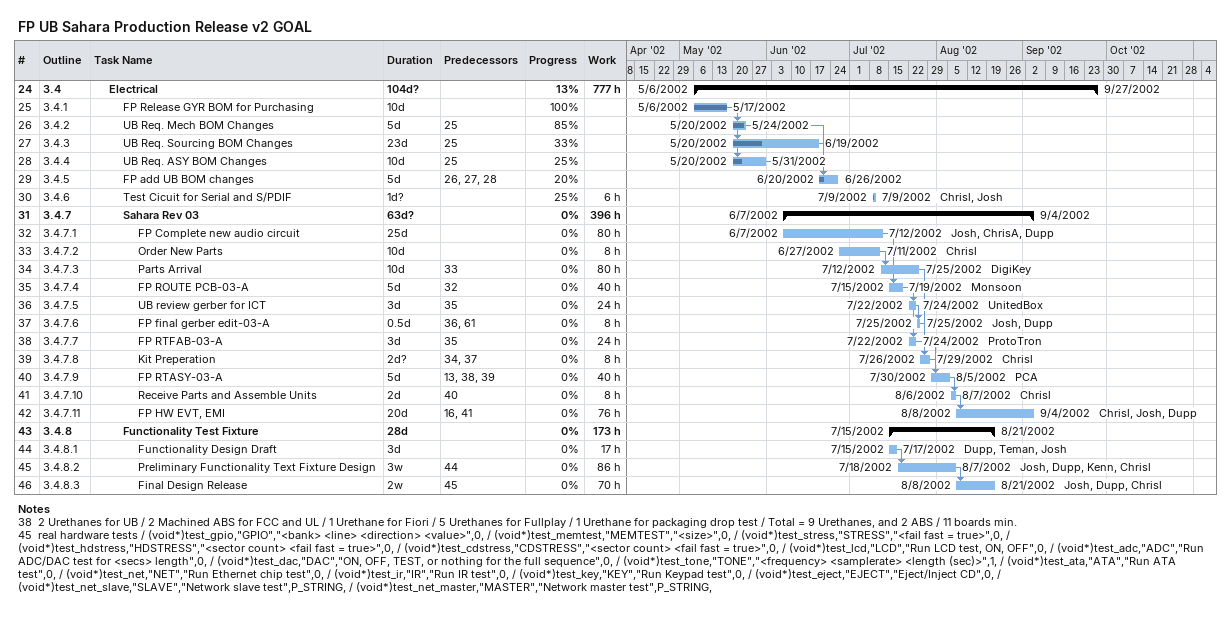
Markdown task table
FP UB Sahara Production Release v2 GOAL

| ID | WBS | Task | Duration | Start | Finish | Predecessors | Resources | % complete | Work (h) |
|---|---|---|---|---|---|---|---|---|---|
| 24 | 3.4 | **Electrical** | 104d? | 2002-05-06 | 2002-09-27 |  |  | 13 | 777 |
| 25 | 3.4.1 | FP Release GYR BOM for Purchasing | 10d | 2002-05-06 | 2002-05-17 |  |  | 100 |  |
| 26 | 3.4.2 | UB Req. Mech BOM Changes | 5d | 2002-05-20 | 2002-05-24 | 25 |  | 85 |  |
| 27 | 3.4.3 | UB Req. Sourcing BOM Changes | 23d | 2002-05-20 | 2002-06-19 | 25 |  | 33 |  |
| 28 | 3.4.4 | UB Req. ASY BOM Changes | 10d | 2002-05-20 | 2002-05-31 | 25 |  | 25 |  |
| 29 | 3.4.5 | FP add UB BOM changes | 5d | 2002-06-20 | 2002-06-26 | 26, 27, 28 |  | 20 |  |
| 30 | 3.4.6 | Test Cicuit for Serial and S/PDIF | 1d? | 2002-07-09 | 2002-07-09 |  | Chrisl, Josh | 25 | 6 |
| 31 | 3.4.7 | **Sahara Rev 03** | 63d? | 2002-06-07 | 2002-09-04 |  |  | 0 | 396 |
| 32 | 3.4.7.1 | FP Complete new audio circuit | 25d | 2002-06-07 | 2002-07-12 |  | Josh, ChrisA, Dupp | 0 | 80 |
| 33 | 3.4.7.2 | Order New Parts | 10d | 2002-06-27 | 2002-07-11 |  | Chrisl | 0 | 8 |
| 34 | 3.4.7.3 | Parts Arrival | 10d | 2002-07-12 | 2002-07-25 | 33 | DigiKey | 0 | 80 |
| 35 | 3.4.7.4 | FP ROUTE PCB-03-A | 5d | 2002-07-15 | 2002-07-19 | 32 | Monsoon | 0 | 40 |
| 36 | 3.4.7.5 | UB review gerber for ICT | 3d | 2002-07-22 | 2002-07-24 | 35 | UnitedBox | 0 | 24 |
| 37 | 3.4.7.6 | FP final gerber edit-03-A | 0.5d | 2002-07-25 | 2002-07-25 | 36, 61 | Josh, Dupp | 0 | 8 |
| 38 | 3.4.7.7 | FP RTFAB-03-A | 3d | 2002-07-22 | 2002-07-24 | 35 | ProtoTron | 0 | 24 |
| 39 | 3.4.7.8 | Kit Preperation | 2d? | 2002-07-26 | 2002-07-29 | 34, 37 | Chrisl | 0 | 8 |
| 40 | 3.4.7.9 | FP RTASY-03-A | 5d | 2002-07-30 | 2002-08-05 | 13, 38, 39 | PCA | 0 | 40 |
| 41 | 3.4.7.10 | Receive Parts and Assemble Units | 2d | 2002-08-06 | 2002-08-07 | 40 | Chrisl | 0 | 8 |
| 42 | 3.4.7.11 | FP HW EVT, EMI | 20d | 2002-08-08 | 2002-09-04 | 16, 41 | Chrisl, Josh, Dupp | 0 | 76 |
| 43 | 3.4.8 | **Functionality Test Fixture** | 28d | 2002-07-15 | 2002-08-21 |  |  | 0 | 173 |
| 44 | 3.4.8.1 | Functionality Design Draft | 3d | 2002-07-15 | 2002-07-17 |  | Dupp, Teman, Josh | 0 | 17 |
| 45 | 3.4.8.2 | Preliminary Functionality Text Fixture Design | 3w | 2002-07-18 | 2002-08-07 | 44 | Josh, Dupp, Kenn, Chrisl | 0 | 86 |
| 46 | 3.4.8.3 | Final Design Release | 2w | 2002-08-08 | 2002-08-21 | 45 | Josh, Dupp, Chrisl | 0 | 70 |

Notes
- 38: 2 Urethanes for UB / 2 Machined ABS for FCC and UL / 1 Urethane for Fiori / 5 Urethanes for Fullplay / 1 Urethane for packaging drop test / Total = 9 Urethanes, and 2 ABS / 11 boards min.
- 45: real hardware tests / (void*)test_gpio,"GPIO","<bank> <line> <direction> <value>",0, / (void*)test_memtest,"MEMTEST","<size>",0, / (void*)test_stress,"STRESS","<fail fast = true>",0, / (void*)test_hdstress,"HDSTRESS","<sector count> <fail fast = true>",0, / (void*)test_cdstress,"CDSTRESS","<sector count> <fail fast = true>",0, / (void*)test_lcd,"LCD","Run LCD test, ON, OFF",0, / (void*)test_adc,"ADC","Run ADC/DAC test for <secs> length",0, / (void*)test_dac,"DAC","ON, OFF, TEST, or nothing for the full sequence",0, / (void*)test_tone,"TONE","<frequency> <samplerate> <length (sec)>",1, / (void*)test_ata,"ATA","Run ATA test",0, / (void*)test_net,"NET","Run Ethernet chip test",0, / (void*)test_ir,"IR","Run IR test",0, / (void*)test_key,"KEY","Run Keypad test",0, / (void*)test_eject,"EJECT","Eject/Inject CD",0, / (void*)test_net_slave,"SLAVE","Network slave test",P_STRING, / (void*)test_net_master,"MASTER","Network master test",P_STRING,
